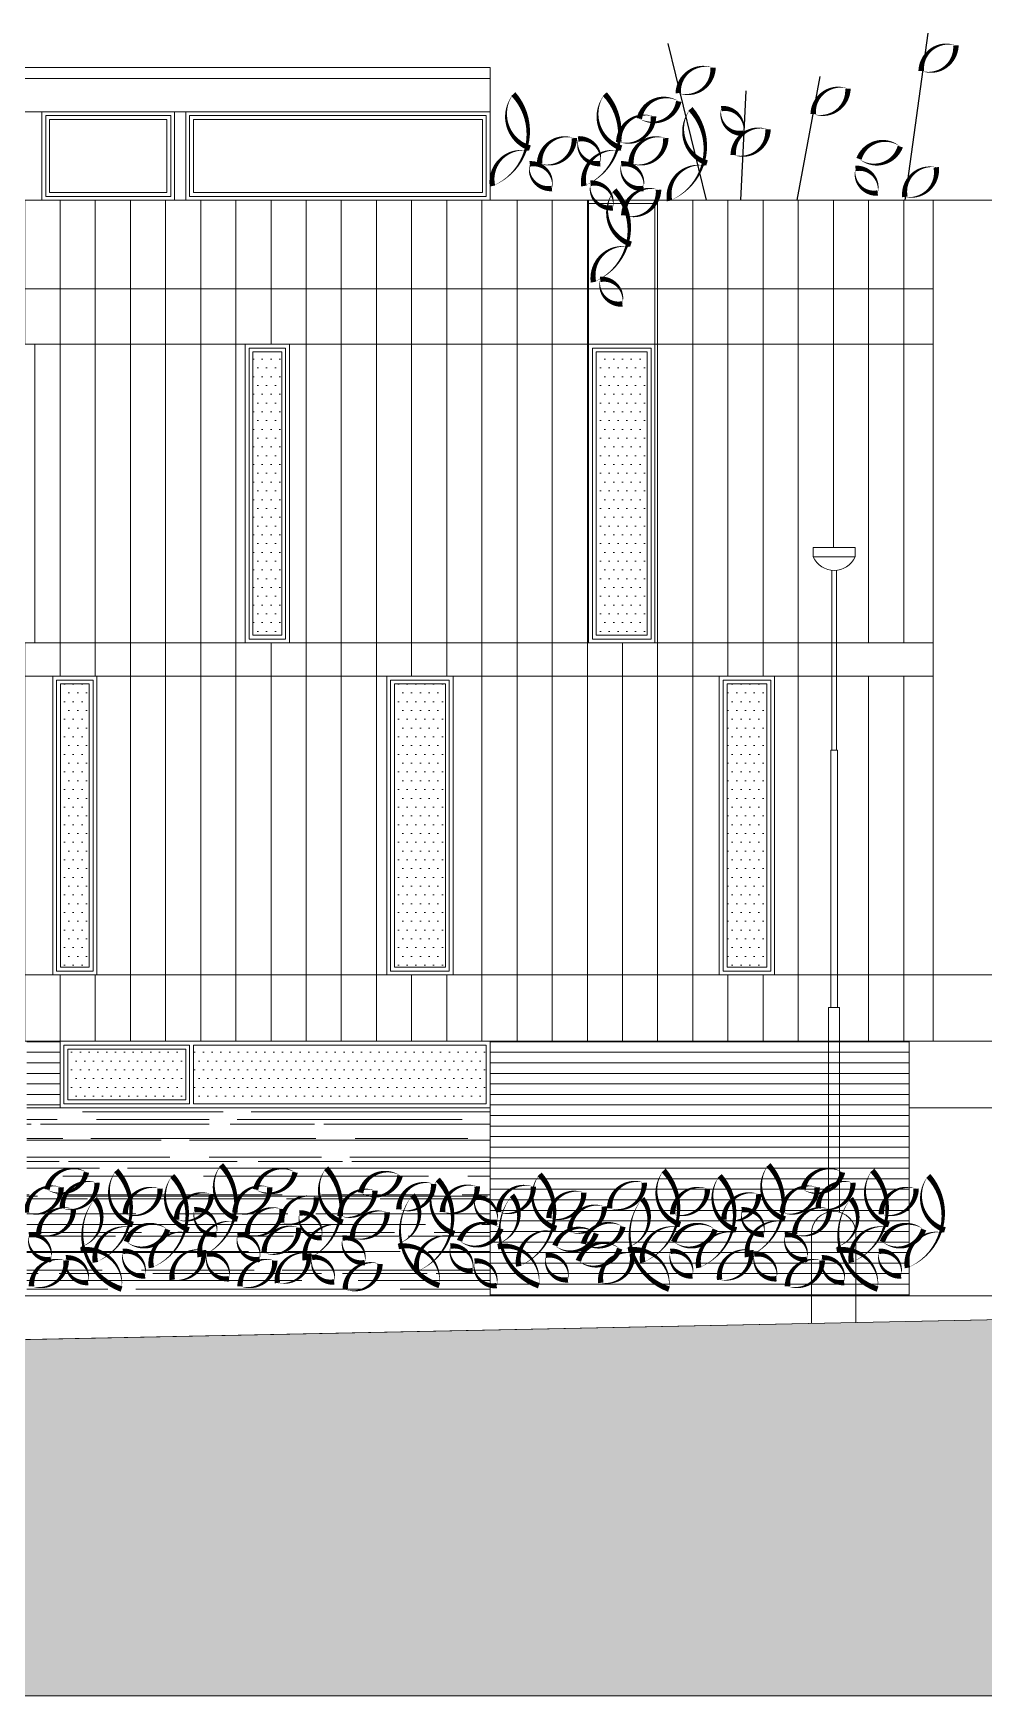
# Model space of a CAD drawing. Header units: metres. Extents: x -45 to 1930, y -347 to 488.
# Drawn here: x 151.2 to 159.79, y -230.52 to -215.5 of the extents above; entities that cross this region are included whole.
import ezdxf

# ---------------------------------------------------------------- set-up
doc = ezdxf.new("R2010")
doc.units = ezdxf.units.M
doc.layers.add('FLOATINGWINDOWS', color=2, linetype='Continuous', plot=False)
for name, color, linetype in [('SRAFY', 3, 'Continuous'), ('srafy sklo', 252, 'Continuous'), ('SRAFY-TERÉN', 252, 'Continuous'), ('zariz.predmety', 203, 'Continuous'), ('ZARIZOVAKY', 251, 'Continuous'), ('ZDIVO', 1, 'Continuous')]:
    doc.layers.add(name, color=color, linetype=linetype)
pattern_1 = [(0, (9.86697, -83.25727), (0, 0.09525), [])]

msp = doc.modelspace()

# ---------------------------------------------------------------- hatches: boundary and pattern name
at = {"linetype": 'Continuous', "lineweight": 0}
h = msp.add_hatch(dxfattribs=at)
h.set_pattern_fill('LINE', color=256, scale=0.03, style=0)
h.set_pattern_definition(pattern_1)
h.paths.add_polyline_path([(151.447071, -224.604454), (151.147071, -224.604454), (151.147071, -225.204454), (151.447071, -225.204454)])
h = msp.add_hatch(dxfattribs=at)
h.set_pattern_fill('LINE', color=256, scale=0.03, style=0)
h.set_pattern_definition(pattern_1)
h.paths.add_polyline_path([(159.116274, -226.904454), (159.116274, -224.604454), (155.332071, -224.604454), (155.332071, -226.904454)])
at = {"layer": 'SRAFY', "linetype": 'Continuous', "lineweight": 0}
h = msp.add_hatch(dxfattribs=at)
h.set_pattern_fill('AR-RROOF', color=251, scale=0.01, style=0)
h.set_pattern_definition([(0, (9.86697, -83.25727), (0.5588, 0.254), [3.81, -0.508, 1.27, -0.254]), (0, (10.2048, -83.13027), (-0.254, 0.33782), [0.762, -0.08382, 1.524, -0.1905]), (0, (9.99397, -83.04137), (1.3208, 0.17018), [2.032, -0.3556, 1.016, -0.254])])
h.paths.add_polyline_path([(155.332071, -226.904454), (155.332071, -225.204454), (151.447071, -225.204454), (151.147071, -225.204454), (151.147071, -226.904454)])
msp.add_hatch(color=251, dxfattribs=at).paths.add_polyline_path([(91.911552, -228.810463), (104.993653, -228.406681), (122.596946, -227.884686), (160.264546, -227.111327), (160.264546, -227.261327), (171.7212, -227.261327), (171.71783, -227.029294), (208.927433, -226.550192), (208.921893, -230.518235), (91.911552, -230.518235)])
at = {"layer": 'srafy sklo', "linetype": 'Continuous', "lineweight": 0}
h = msp.add_hatch(dxfattribs=at)
h.set_pattern_fill('DOTS', color=256, scale=0.05, style=0)
h.paths.add_polyline_path([(153.189692, -218.374454), (153.189692, -220.934454), (153.449692, -220.934454), (153.449692, -218.374454)])
h = msp.add_hatch(dxfattribs=at)
h.set_pattern_fill('DOTS', color=256, scale=0.05, style=0)
h.paths.add_polyline_path([(156.29024, -218.374454), (156.29024, -220.934454), (156.75024, -220.934454), (156.75024, -218.374454)])
h = msp.add_hatch(dxfattribs=at)
h.set_pattern_fill('DOTS', color=256, scale=0.05, style=0)
h.paths.add_polyline_path([(151.450544, -221.374454), (151.450544, -223.934454), (151.710544, -223.934454), (151.710544, -221.374454)])
h = msp.add_hatch(dxfattribs=at)
h.set_pattern_fill('DOTS', color=256, scale=0.05, style=0)
h.paths.add_polyline_path([(154.468219, -221.374454), (154.468219, -223.934454), (154.928219, -223.934454), (154.928219, -221.374454)])
h = msp.add_hatch(dxfattribs=at)
h.set_pattern_fill('DOTS', color=256, scale=0.05, style=0)
h.paths.add_polyline_path([(157.472262, -221.374454), (157.472262, -223.934454), (157.832262, -223.934454), (157.832262, -221.374454)])
h = msp.add_hatch(dxfattribs=at)
h.set_pattern_fill('DOTS', color=256, scale=0.05, style=0)
h.set_pattern_definition([(0, (9.86697, -83.25727), (0.0396875, 0.079375), [0, -0.079375])])
h.paths.add_polyline_path([(152.652071, -224.639454), (152.652071, -225.169454), (155.297071, -225.169454), (155.297071, -224.639454)])
h.paths.add_polyline_path([(151.517071, -224.674454), (151.517071, -225.134454), (152.582071, -225.134454), (152.582071, -224.674454)])
at = {"layer": 'SRAFY-TERÉN', "linetype": 'Continuous', "lineweight": 0}
h = msp.add_hatch(dxfattribs=at)
h.set_pattern_fill('LINE', color=256, scale=0.1, angle=90, style=0)
h.paths.add_polyline_path([(142.265843, -218.304454), (142.265843, -217.004454), (142.200329, -217.004454, -0.27186959), (141.972614, -217.081605, -0.081792606), (141.974033, -217.004454), (141.731435, -217.004454, -0.059217392), (141.726722, -217.047249, -0.210931548), (141.585733, -217.004454), (141.000556, -217.004454), (141.000556, -224.604454), (158.389142, -224.604454), (158.389142, -224.299052), (158.408217, -224.299052), (158.408217, -224.004454), (143.690649, -224.004454), (143.55291, -224.004454), (143.55291, -221.304454), (143.93291, -221.304454), (143.93291, -224.004454), (146.058698, -224.004454), (146.058698, -221.304454), (146.558698, -221.304454), (158.417279, -221.304454), (158.417279, -221.004454), (146.135269, -221.004454), (142.485269, -221.004454), (142.265843, -221.004454)])
h.paths.add_polyline_path([(158.417279, -221.304454), (158.417279, -221.972739), (158.408217, -221.972739), (158.408217, -224.004454), (157.402262, -224.004454), (157.402262, -221.304454)], flags=17)
h.paths.add_polyline_path([(157.902262, -221.304454), (157.902262, -224.004454), (154.398219, -224.004454), (154.398219, -221.304454)], flags=16)
h.paths.add_polyline_path([(154.998219, -221.304454), (154.998219, -224.004454), (151.380544, -224.004454), (151.380544, -221.304454)], flags=16)
h.paths.add_polyline_path([(151.780544, -221.304454), (151.780544, -224.004454), (148.504352, -224.004454), (148.504352, -221.304454)], flags=16)
h.paths.add_polyline_path([(149.154352, -221.304454), (149.154352, -224.004454), (146.058698, -224.004454), (146.058698, -221.304454), (146.558698, -221.304454)], flags=16)
h = msp.add_hatch(dxfattribs=at)
h.set_pattern_fill('LINE', color=256, scale=0.1, angle=90, style=0)
h.paths.add_polyline_path([(146.007981, -217.804454), (156.22024, -217.804454), (156.22024, -217.004454), (146.007981, -217.004454)], flags=17)
h = msp.add_hatch(dxfattribs=at)
h.set_pattern_fill('LINE', color=256, scale=0.1, angle=90, style=0)
h.paths.add_polyline_path([(159.335269, -217.804454), (159.335269, -217.004454), (156.964457, -217.004454, -0.006262489), (156.952457, -217.009524, -0.004681053), (156.951593, -217.004454), (156.83601, -217.004454, -0.037461763), (156.82024, -217.036291), (156.82024, -217.804454)])
h = msp.add_hatch(dxfattribs=at)
h.set_pattern_fill('LINE', color=256, scale=0.1, angle=90, style=0)
h.paths.add_polyline_path([(146.007981, -218.304454), (156.22024, -218.304454), (156.22024, -217.804454), (146.007981, -217.804454)], flags=17)
h = msp.add_hatch(dxfattribs=at)
h.set_pattern_fill('LINE', color=256, scale=0.1, angle=90, style=0)
h.paths.add_polyline_path([(159.335269, -218.304454), (159.335269, -217.804454), (156.82024, -217.804454), (156.82024, -218.304454)])
h = msp.add_hatch(dxfattribs=at)
h.set_pattern_fill('LINE', color=256, scale=0.1, angle=90, style=0)
h.paths.add_polyline_path([(153.119692, -218.304454), (151.218052, -218.304454), (151.218052, -221.004454), (153.119692, -221.004454)], flags=17)
h = msp.add_hatch(dxfattribs=at)
h.set_pattern_fill('LINE', color=256, scale=0.1, angle=90, style=0)
h.paths.add_polyline_path([(156.22024, -218.304454), (153.519692, -218.304454), (153.519692, -221.004454), (156.22024, -221.004454)], flags=17)
h = msp.add_hatch(dxfattribs=at)
h.set_pattern_fill('LINE', color=256, scale=0.1, angle=90, style=0)
h.paths.add_polyline_path([(158.417279, -221.004454), (158.417279, -220.347293, -0.263836348), (158.251077, -220.227026), (158.251077, -220.140976), (158.379829, -220.140976), (158.629332, -220.140976), (158.629332, -220.227026, -0.266586844), (158.461005, -220.347517), (158.461005, -221.004454), (159.335269, -221.004454), (159.335269, -218.304454), (156.82024, -218.304454), (156.82024, -221.004454)])
h = msp.add_hatch(dxfattribs=at)
h.set_pattern_fill('LINE', color=256, scale=0.1, angle=90, style=0)
h.paths.add_polyline_path([(159.335269, -224.004454), (159.335269, -221.304454), (158.461005, -221.304454), (158.461005, -221.972739), (158.470067, -221.972739), (158.470067, -224.004454)])
h = msp.add_hatch(dxfattribs=at)
h.set_pattern_fill('LINE', color=256, scale=0.1, angle=90, style=0)
h.paths.add_polyline_path([(158.489142, -224.604454), (159.335269, -224.604454), (159.335269, -224.004454), (158.470067, -224.004454), (158.470067, -224.299052), (158.489142, -224.299052)])

# ---------------------------------------------------------------- linework, layer by layer
at = {"linetype": 'Continuous', "lineweight": 0}
for p, q in [((158.251077, -220.140976), (158.251077, -220.227026)), ((158.251077, -220.140976), (158.379829, -220.140976)), ((158.251077, -220.227026), (158.629332, -220.227026)), ((158.379829, -220.140976), (158.629332, -220.140976)), ((158.629332, -220.140976), (158.629332, -220.227026)), ((158.417279, -221.972739), (158.417279, -220.347476)), ((158.461005, -221.972739), (158.461005, -220.347818)), ((158.408217, -224.299052), (158.408217, -221.972739)), ((158.408217, -221.972739), (158.439142, -221.972739)), ((158.470067, -221.972739), (158.439142, -221.972739)), ((158.470067, -224.299052), (158.470067, -221.972739)), ((158.389142, -226.146169), (158.389142, -224.299052)), ((158.389142, -224.299052), (158.489142, -224.299052)), ((158.489142, -226.148259), (158.489142, -224.299052)), ((158.235096, -227.152994), (158.235096, -226.340818)), ((158.635096, -227.144781), (158.635096, -226.340818))]:
    msp.add_line(p, q, dxfattribs=at)
for centre, radius, start, end in [((158.440205, -220.140636), 0.207925, 204.5501216, 335.4498784), ((158.435096, -226.340818), 0.2, 0, 180)]:
    msp.add_arc(centre, radius, start, end, dxfattribs=at)
at = {"layer": 'FLOATINGWINDOWS', "linetype": 'Continuous', "lineweight": 0}
for p, q in [((159.335269, -217.804454), (141.600556, -217.804454)), ((159.335269, -218.304454), (141.600556, -218.304454)), ((159.335269, -221.004454), (146.135269, -221.004454)), ((159.335269, -221.304454), (146.135269, -221.304454)), ((160.560649, -224.004454), (143.690649, -224.004454))]:
    msp.add_line(p, q, dxfattribs=at)
at = {"layer": 'FLOATINGWINDOWS', "linetype": 'Continuous', "lineweight": 0, "flags": 128}
msp.add_lwpolyline([(91.911552, -228.810463), (104.993653, -228.406681), (122.596946, -227.884686), (160.264546, -227.111327), (160.264546, -227.261327), (171.7212, -227.261327), (171.71783, -227.029294), (208.927433, -226.550192), (208.921893, -230.518235), (91.911552, -230.518235)], close=True, dxfattribs=at)
at = {"layer": 'SRAFY', "linetype": 'Continuous', "lineweight": 0}
for p, q in [((156.22024, -218.304454), (156.22024, -217.004454)), ((156.82024, -218.304454), (156.82024, -217.004454)), ((151.218052, -218.304454), (151.218052, -221.004454)), ((153.119692, -218.304454), (153.119692, -221.004454)), ((153.519692, -218.304454), (153.519692, -221.004454)), ((156.22024, -218.304454), (156.22024, -221.004454)), ((156.82024, -218.304454), (156.82024, -221.004454)), ((151.380544, -221.304454), (151.380544, -224.004454)), ((151.780544, -221.304454), (151.780544, -224.004454)), ((154.398219, -221.304454), (154.398219, -224.004454)), ((154.998219, -221.304454), (154.998219, -224.004454)), ((157.402262, -221.304454), (157.402262, -224.004454)), ((157.902262, -221.304454), (157.902262, -224.004454)), ((152.617071, -225.169454), (152.617071, -224.639454)), ((155.332071, -224.604454), (155.332071, -226.904454)), ((159.116274, -224.604454), (159.116274, -226.904454)), ((151.447071, -225.204454), (151.147071, -225.204454)), ((170.340622, -226.904454), (122.596946, -227.884686)), ((170.340622, -226.904454), (137.595992, -226.904454))]:
    msp.add_line(p, q, dxfattribs=at)
for points in [[(156.82024, -217.004454), (159.335269, -217.004454), (159.335269, -224.604454), (141.000556, -224.604454), (141.000556, -217.004454), (142.265843, -217.004454)], [(146.007981, -217.004454), (156.22024, -217.004454)], [(152.652071, -225.204454), (151.447071, -225.204454), (151.447071, -224.604454), (152.652071, -224.604454)], [(152.617071, -225.169454), (151.482071, -225.169454), (151.482071, -224.639454), (152.617071, -224.639454)], [(152.652071, -224.639454), (155.297071, -224.639454), (155.297071, -225.169454), (152.652071, -225.169454)], [(152.652071, -224.639454), (152.652071, -225.169454)]]:
    msp.add_lwpolyline(points, dxfattribs=at)
for points in [[(150.618052, -218.304454), (151.218052, -218.304454), (151.218052, -221.004454), (150.618052, -221.004454)], [(153.119692, -218.304454), (153.519692, -218.304454), (153.519692, -221.004454), (153.119692, -221.004454)], [(153.154692, -218.339454), (153.484692, -218.339454), (153.484692, -220.969454), (153.154692, -220.969454)], [(153.189692, -218.374454), (153.449692, -218.374454), (153.449692, -220.934454), (153.189692, -220.934454)], [(156.22024, -218.304454), (156.82024, -218.304454), (156.82024, -221.004454), (156.22024, -221.004454)], [(156.25524, -218.339454), (156.78524, -218.339454), (156.78524, -220.969454), (156.25524, -220.969454)], [(156.29024, -218.374454), (156.75024, -218.374454), (156.75024, -220.934454), (156.29024, -220.934454)], [(151.380544, -221.304454), (151.780544, -221.304454), (151.780544, -224.004454), (151.380544, -224.004454)], [(151.415544, -221.339454), (151.745544, -221.339454), (151.745544, -223.969454), (151.415544, -223.969454)], [(151.450544, -221.374454), (151.710544, -221.374454), (151.710544, -223.934454), (151.450544, -223.934454)], [(154.398219, -221.304454), (154.998219, -221.304454), (154.998219, -224.004454), (154.398219, -224.004454)], [(154.433219, -221.339454), (154.963219, -221.339454), (154.963219, -223.969454), (154.433219, -223.969454)], [(154.468219, -221.374454), (154.928219, -221.374454), (154.928219, -223.934454), (154.468219, -223.934454)], [(157.402262, -221.304454), (157.902262, -221.304454), (157.902262, -224.004454), (157.402262, -224.004454)], [(157.437262, -221.339454), (157.867262, -221.339454), (157.867262, -223.969454), (157.437262, -223.969454)], [(157.472262, -221.374454), (157.832262, -221.374454), (157.832262, -223.934454), (157.472262, -223.934454)], [(151.447071, -224.604454), (155.332071, -224.604454), (155.332071, -225.204454), (151.447071, -225.204454)], [(151.517071, -224.674454), (152.582071, -224.674454), (152.582071, -225.134454), (151.517071, -225.134454)]]:
    msp.add_lwpolyline(points, close=True, dxfattribs=at)
at = {"layer": 'srafy sklo', "linetype": 'Continuous', "lineweight": 0}
for p, q in [((159.335269, -217.004454), (166.335269, -217.004454)), ((159.335269, -224.604454), (166.335269, -224.604454))]:
    msp.add_line(p, q, dxfattribs=at)
at = {"layer": 'zariz.predmety', "color": 253, "linetype": 'Continuous', "ltscale": 0.001}
for p, q in [((159.079974, -217.004454), (159.288052, -215.495072)), ((157.285201, -217.004454), (156.941037, -215.58832)), ((157.595573, -217.004454), (157.643396, -216.016165)), ((158.104605, -217.004454), (158.312683, -215.884722))]:
    msp.add_line(p, q, dxfattribs=at)
for points in [[(159.539432, -215.605497, 0, 0, 0.520567051), (159.539432, -215.605497, 0, 0.05, 0.520567051), (159.225691, -215.835442, 0, 0.05, 0.520567051), (159.539432, -215.605497, 0.05, 0.05, 0)], [(157.34527, -215.806431, 0, 0, 0.520567051), (157.34527, -215.806431, 0, 0.05, 0.520567051), (157.03153, -216.036375, 0, 0.05, 0.520567051), (157.34527, -215.806431, 0.05, 0.05, 0)], [(155.541763, -216.044613, 0, 0, 0.520567051), (155.541763, -216.044613, 0, 0.05, 0.520567051), (155.691594, -216.532976, 0, 0.05, 0.520567051), (155.669914, -216.556077, 0, 0.05, 0.520567051), (155.352819, -216.875449, 0, 0.05, 0.520567051), (155.541763, -216.044613, 0.05, 0.05, 0)], [(156.368021, -216.044613, 0, 0, 0.520567051), (156.368021, -216.044613, 0, 0.05, 0.520567051), (156.517852, -216.532976, 0, 0.05, 0.520567051), (156.496172, -216.556077, 0, 0.05, 0.520567051), (156.179078, -216.875449, 0, 0.05, 0.520567051), (156.368021, -216.044613, 0.05, 0.05, 0)], [(158.564063, -215.995147, 0, 0, 0.520567051), (158.564063, -215.995147, 0, 0.05, 0.520567051), (158.250322, -216.225091, 0, 0.05, 0.520567051), (158.564063, -215.995147, 0.05, 0.05, 0)], [(156.679615, -216.266075, 0, 0, 0.520567051), (156.679615, -216.266075, 0, 0.05, 0.520567051), (157.036185, -216.110623, 0, 0.05, 0.520567051), (156.679615, -216.266075, 0.05, 0.05, 0)], [(157.141401, -216.178688, 0, 0, 0.520567051), (157.141401, -216.178688, 0, 0.05, 0.520567051), (157.291232, -216.667051, 0, 0.05, 0.520567051), (157.269551, -216.690152, 0, 0.05, 0.520567051), (156.952457, -217.009524, 0, 0.05, 0.520567051), (157.141401, -216.178688, 0.05, 0.05, 0)], [(157.619887, -216.398289, 0, 0, 0.520567051), (157.619887, -216.398289, 0, 0.05, 0.520567051), (157.420177, -216.175996, 0, 0.05, 0.520567051), (157.619887, -216.398289, 0.05, 0.05, 0)], [(156.80791, -216.246509, 0, 0, 0.520567051), (156.80791, -216.246509, 0, 0.05, 0.520567051), (156.494169, -216.476453, 0, 0.05, 0.520567051), (156.80791, -216.246509, 0.05, 0.05, 0)], [(157.84166, -216.364273, 0, 0, 0.520567051), (157.84166, -216.364273, 0, 0.05, 0.520567051), (157.527919, -216.594217, 0, 0.05, 0.520567051), (157.84166, -216.364273, 0.05, 0.05, 0)], [(156.092324, -216.442981, 0, 0, 0.520567051), (156.092324, -216.442981, 0, 0.05, 0.520567051), (155.778584, -216.672926, 0, 0.05, 0.520567051), (156.092324, -216.442981, 0.05, 0.05, 0)], [(156.326363, -216.672331, 0, 0, 0.520567051), (156.326363, -216.672331, 0, 0.05, 0.520567051), (156.126653, -216.450039, 0, 0.05, 0.520567051), (156.326363, -216.672331, 0.05, 0.05, 0)], [(156.918583, -216.442981, 0, 0, 0.520567051), (156.918583, -216.442981, 0, 0.05, 0.520567051), (156.604842, -216.672926, 0, 0.05, 0.520567051), (156.918583, -216.442981, 0.05, 0.05, 0)], [(159.036948, -216.519702, 0, 0, 0.520567051), (159.036948, -216.519702, 0, 0.05, 0.520567051), (158.663976, -216.630151, 0, 0.05, 0.520567051), (159.036948, -216.519702, 0.05, 0.05, 0)], [(155.889756, -216.8979, 0, 0, 0.520567051), (155.889756, -216.8979, 0, 0.05, 0.520567051), (155.690046, -216.675607, 0, 0.05, 0.520567051), (155.889756, -216.8979, 0.05, 0.05, 0)], [(156.716014, -216.8979, 0, 0, 0.520567051), (156.716014, -216.8979, 0, 0.05, 0.520567051), (156.516304, -216.675607, 0, 0.05, 0.520567051), (156.716014, -216.8979, 0.05, 0.05, 0)], [(158.832663, -216.938983, 0, 0, 0.520567051), (158.832663, -216.938983, 0, 0.05, 0.520567051), (158.632953, -216.71669, 0, 0.05, 0.520567051), (158.832663, -216.938983, 0.05, 0.05, 0)], [(159.078555, -216.973338, 0, 0, 0.520567051), (159.078555, -216.973338, 0, 0.05, 0.520567051), (159.361656, -216.706577, 0, 0.05, 0.520567051), (159.078555, -216.973338, 0.05, 0.05, 0)], [(156.439748, -217.072619, 0, 0, 0.520567051), (156.439748, -217.072619, 0, 0.05, 0.520567051), (156.240039, -216.850327, 0, 0.05, 0.520567051), (156.439748, -217.072619, 0.05, 0.05, 0)], [(156.454497, -216.913269, 0, 0, 0.520567051), (156.454497, -216.913269, 0, 0.05, 0.520567051), (156.604328, -217.401632, 0, 0.05, 0.520567051), (156.582647, -217.424733, 0, 0.05, 0.520567051), (156.265553, -217.744105, 0, 0.05, 0.520567051), (156.454497, -216.913269, 0.05, 0.05, 0)], [(156.539595, -217.140097, 0, 0, 0.520567051), (156.539595, -217.140097, 0, 0.05, 0.520567051), (156.853335, -216.910152, 0, 0.05, 0.520567051), (156.539595, -217.140097, 0.05, 0.05, 0)], [(156.526223, -217.941275, 0, 0, 0.520567051), (156.526223, -217.941275, 0, 0.05, 0.520567051), (156.326514, -217.718982, 0, 0.05, 0.520567051), (156.526223, -217.941275, 0.05, 0.05, 0)], [(151.328592, -225.943442, 0, 0, 0.520567051), (151.328592, -225.943442, 0, 0.05, 0.520567051), (151.685162, -225.78799, 0, 0.05, 0.520567051), (151.328592, -225.943442, 0.05, 0.05, 0)], [(151.954824, -225.771404, 0, 0, 0.520567051), (151.954824, -225.771404, 0, 0.05, 0.520567051), (152.104655, -226.259767, 0, 0.05, 0.520567051), (152.082974, -226.282868, 0, 0.05, 0.520567051), (151.76588, -226.60224, 0, 0.05, 0.520567051), (151.954824, -225.771404, 0.05, 0.05, 0)], [(152.461074, -225.820248, 0, 0, 0.520567051), (152.461074, -225.820248, 0, 0.05, 0.520567051), (152.610905, -226.30861, 0, 0.05, 0.520567051), (152.589225, -226.331712, 0, 0.05, 0.520567051), (152.27213, -226.651083, 0, 0.05, 0.520567051), (152.461074, -225.820248, 0.05, 0.05, 0)], [(152.901425, -225.72198, 0, 0, 0.520567051), (152.901425, -225.72198, 0, 0.05, 0.520567051), (153.051256, -226.210343, 0, 0.05, 0.520567051), (153.029576, -226.233444, 0, 0.05, 0.520567051), (152.712481, -226.552816, 0, 0.05, 0.520567051), (152.901425, -225.72198, 0.05, 0.05, 0)], [(153.213018, -225.943442, 0, 0, 0.520567051), (153.213018, -225.943442, 0, 0.05, 0.520567051), (153.569589, -225.78799, 0, 0.05, 0.520567051), (153.213018, -225.943442, 0.05, 0.05, 0)], [(153.851111, -225.751191, 0, 0, 0.520567051), (153.851111, -225.751191, 0, 0.05, 0.520567051), (154.000942, -226.239554, 0, 0.05, 0.520567051), (153.979261, -226.262655, 0, 0.05, 0.520567051), (153.662167, -226.582027, 0, 0.05, 0.520567051), (153.851111, -225.751191, 0.05, 0.05, 0)], [(154.162704, -225.972653, 0, 0, 0.520567051), (154.162704, -225.972653, 0, 0.05, 0.520567051), (154.519274, -225.817201, 0, 0.05, 0.520567051), (154.162704, -225.972653, 0.05, 0.05, 0)], [(155.77924, -225.806448, 0, 0, 0.520567051), (155.77924, -225.806448, 0, 0.05, 0.520567051), (155.929071, -226.294811, 0, 0.05, 0.520567051), (155.90739, -226.317912, 0, 0.05, 0.520567051), (155.590296, -226.637284, 0, 0.05, 0.520567051), (155.77924, -225.806448, 0.05, 0.05, 0)], [(156.899627, -225.771404, 0, 0, 0.520567051), (156.899627, -225.771404, 0, 0.05, 0.520567051), (157.049458, -226.259767, 0, 0.05, 0.520567051), (157.027777, -226.282868, 0, 0.05, 0.520567051), (156.710683, -226.60224, 0, 0.05, 0.520567051), (156.899627, -225.771404, 0.05, 0.05, 0)], [(157.405877, -225.820248, 0, 0, 0.520567051), (157.405877, -225.820248, 0, 0.05, 0.520567051), (157.555708, -226.30861, 0, 0.05, 0.520567051), (157.534027, -226.331712, 0, 0.05, 0.520567051), (157.216933, -226.651083, 0, 0.05, 0.520567051), (157.405877, -225.820248, 0.05, 0.05, 0)], [(157.846228, -225.72198, 0, 0, 0.520567051), (157.846228, -225.72198, 0, 0.05, 0.520567051), (157.996059, -226.210343, 0, 0.05, 0.520567051), (157.974378, -226.233444, 0, 0.05, 0.520567051), (157.657284, -226.552816, 0, 0.05, 0.520567051), (157.846228, -225.72198, 0.05, 0.05, 0)], [(158.157821, -225.943442, 0, 0, 0.520567051), (158.157821, -225.943442, 0, 0.05, 0.520567051), (158.514391, -225.78799, 0, 0.05, 0.520567051), (158.157821, -225.943442, 0.05, 0.05, 0)], [(158.784053, -225.771404, 0, 0, 0.520567051), (158.784053, -225.771404, 0, 0.05, 0.520567051), (158.933884, -226.259767, 0, 0.05, 0.520567051), (158.912204, -226.282868, 0, 0.05, 0.520567051), (158.595109, -226.60224, 0, 0.05, 0.520567051), (158.784053, -225.771404, 0.05, 0.05, 0)], [(159.290303, -225.820248, 0, 0, 0.520567051), (159.290303, -225.820248, 0, 0.05, 0.520567051), (159.440134, -226.30861, 0, 0.05, 0.520567051), (159.418454, -226.331712, 0, 0.05, 0.520567051), (159.101359, -226.651083, 0, 0.05, 0.520567051), (159.290303, -225.820248, 0.05, 0.05, 0)], [(151.456887, -225.923876, 0, 0, 0.520567051), (151.456887, -225.923876, 0, 0.05, 0.520567051), (151.143146, -226.15382, 0, 0.05, 0.520567051), (151.456887, -225.923876, 0.05, 0.05, 0)], [(151.780174, -225.883164, 0, 0, 0.520567051), (151.780174, -225.883164, 0, 0.05, 0.520567051), (151.466433, -226.113109, 0, 0.05, 0.520567051), (151.780174, -225.883164, 0.05, 0.05, 0)], [(152.350542, -225.936669, 0, 0, 0.520567051), (152.350542, -225.936669, 0, 0.05, 0.520567051), (152.036801, -226.166613, 0, 0.05, 0.520567051), (152.350542, -225.936669, 0.05, 0.05, 0)], [(152.812669, -225.985512, 0, 0, 0.520567051), (152.812669, -225.985512, 0, 0.05, 0.520567051), (152.498928, -226.215457, 0, 0.05, 0.520567051), (152.812669, -225.985512, 0.05, 0.05, 0)], [(153.341314, -225.923876, 0, 0, 0.520567051), (153.341314, -225.923876, 0, 0.05, 0.520567051), (153.027573, -226.15382, 0, 0.05, 0.520567051), (153.341314, -225.923876, 0.05, 0.05, 0)], [(154.290999, -225.953087, 0, 0, 0.520567051), (154.290999, -225.953087, 0, 0.05, 0.520567051), (153.977258, -226.183031, 0, 0.05, 0.520567051), (154.290999, -225.953087, 0.05, 0.05, 0)], [(154.821231, -225.893017, 0, 0, 0.520567051), (154.821231, -225.893017, 0, 0.05, 0.520567051), (154.50749, -226.122961, 0, 0.05, 0.520567051), (154.821231, -225.893017, 0.05, 0.05, 0)], [(154.859121, -225.852562, 0, 0, 0.520567051), (154.859121, -225.852562, 0, 0.05, 0.520567051), (155.008952, -226.340925, 0, 0.05, 0.520567051), (154.987272, -226.364026, 0, 0.05, 0.520567051), (154.670178, -226.683398, 0, 0.05, 0.520567051), (154.859121, -225.852562, 0.05, 0.05, 0)], [(155.215445, -225.916143, 0, 0, 0.520567051), (155.215445, -225.916143, 0, 0.05, 0.520567051), (154.901704, -226.146088, 0, 0.05, 0.520567051), (155.215445, -225.916143, 0.05, 0.05, 0)], [(155.722332, -225.918339, 0, 0, 0.520567051), (155.722332, -225.918339, 0, 0.05, 0.520567051), (155.408591, -226.148284, 0, 0.05, 0.520567051), (155.722332, -225.918339, 0.05, 0.05, 0)], [(156.177997, -225.971713, 0, 0, 0.520567051), (156.177997, -225.971713, 0, 0.05, 0.520567051), (155.864256, -226.201657, 0, 0.05, 0.520567051), (156.177997, -225.971713, 0.05, 0.05, 0)], [(156.724977, -225.883164, 0, 0, 0.520567051), (156.724977, -225.883164, 0, 0.05, 0.520567051), (156.411236, -226.113109, 0, 0.05, 0.520567051), (156.724977, -225.883164, 0.05, 0.05, 0)], [(157.295345, -225.936669, 0, 0, 0.520567051), (157.295345, -225.936669, 0, 0.05, 0.520567051), (156.981604, -226.166613, 0, 0.05, 0.520567051), (157.295345, -225.936669, 0.05, 0.05, 0)], [(157.757471, -225.985512, 0, 0, 0.520567051), (157.757471, -225.985512, 0, 0.05, 0.520567051), (157.443731, -226.215457, 0, 0.05, 0.520567051), (157.757471, -225.985512, 0.05, 0.05, 0)], [(158.286116, -225.923876, 0, 0, 0.520567051), (158.286116, -225.923876, 0, 0.05, 0.520567051), (157.972376, -226.15382, 0, 0.05, 0.520567051), (158.286116, -225.923876, 0.05, 0.05, 0)], [(158.609403, -225.883164, 0, 0, 0.520567051), (158.609403, -225.883164, 0, 0.05, 0.520567051), (158.295663, -226.113109, 0, 0.05, 0.520567051), (158.609403, -225.883164, 0.05, 0.05, 0)], [(159.179771, -225.936669, 0, 0, 0.520567051), (159.179771, -225.936669, 0, 0.05, 0.520567051), (158.86603, -226.166613, 0, 0.05, 0.520567051), (159.179771, -225.936669, 0.05, 0.05, 0)], [(151.56756, -226.120348, 0, 0, 0.520567051), (151.56756, -226.120348, 0, 0.05, 0.520567051), (151.253819, -226.350293, 0, 0.05, 0.520567051), (151.56756, -226.120348, 0.05, 0.05, 0)], [(152.002677, -226.843857, 0, 0, 0.520567051), (152.002677, -226.843857, 0, 0.05, 0.520567051), (151.632917, -226.491402, 0, 0.05, 0.520567051), (151.640509, -226.460644, 0, 0.05, 0.520567051), (151.760618, -226.026914, 0, 0.05, 0.520567051), (152.002677, -226.843857, 0.05, 0.05, 0)], [(153.451986, -226.120348, 0, 0, 0.520567051), (153.451986, -226.120348, 0, 0.05, 0.520567051), (153.138246, -226.350293, 0, 0.05, 0.520567051), (153.451986, -226.120348, 0.05, 0.05, 0)], [(153.762354, -226.014723, 0, 0, 0.520567051), (153.762354, -226.014723, 0, 0.05, 0.520567051), (153.448614, -226.244668, 0, 0.05, 0.520567051), (153.762354, -226.014723, 0.05, 0.05, 0)], [(154.87298, -226.81131, 0, 0, 0.520567051), (154.87298, -226.81131, 0, 0.05, 0.520567051), (154.50322, -226.458854, 0, 0.05, 0.520567051), (154.510813, -226.428096, 0, 0.05, 0.520567051), (154.630921, -225.994367, 0, 0.05, 0.520567051), (154.87298, -226.81131, 0.05, 0.05, 0)], [(155.394638, -226.238784, 0, 0, 0.520567051), (155.394638, -226.238784, 0, 0.05, 0.520567051), (155.194929, -226.016491, 0, 0.05, 0.520567051), (155.394638, -226.238784, 0.05, 0.05, 0)], [(155.771326, -226.813023, 0, 0, 0.520567051), (155.771326, -226.813023, 0, 0.05, 0.520567051), (155.401565, -226.460568, 0, 0.05, 0.520567051), (155.409158, -226.42981, 0, 0.05, 0.520567051), (155.529267, -225.996081, 0, 0.05, 0.520567051), (155.771326, -226.813023, 0.05, 0.05, 0)], [(156.364077, -226.097133, 0, 0, 0.520567051), (156.364077, -226.097133, 0, 0.05, 0.520567051), (156.050336, -226.327077, 0, 0.05, 0.520567051), (156.364077, -226.097133, 0.05, 0.05, 0)], [(156.94748, -226.843857, 0, 0, 0.520567051), (156.94748, -226.843857, 0, 0.05, 0.520567051), (156.57772, -226.491402, 0, 0.05, 0.520567051), (156.585312, -226.460644, 0, 0.05, 0.520567051), (156.705421, -226.026914, 0, 0.05, 0.520567051), (156.94748, -226.843857, 0.05, 0.05, 0)], [(158.396789, -226.120348, 0, 0, 0.520567051), (158.396789, -226.120348, 0, 0.05, 0.520567051), (158.083048, -226.350293, 0, 0.05, 0.520567051), (158.396789, -226.120348, 0.05, 0.05, 0)], [(158.831906, -226.843857, 0, 0, 0.520567051), (158.831906, -226.843857, 0, 0.05, 0.520567051), (158.462146, -226.491402, 0, 0.05, 0.520567051), (158.469739, -226.460644, 0, 0.05, 0.520567051), (158.589847, -226.026914, 0, 0.05, 0.520567051), (158.831906, -226.843857, 0.05, 0.05, 0)], [(152.418808, -226.305335, 0, 0, 0.520567051), (152.418808, -226.305335, 0, 0.05, 0.520567051), (152.045835, -226.415785, 0, 0.05, 0.520567051), (152.418808, -226.305335, 0.05, 0.05, 0)], [(152.859766, -226.349698, 0, 0, 0.520567051), (152.859766, -226.349698, 0, 0.05, 0.520567051), (152.660057, -226.127406, 0, 0.05, 0.520567051), (152.859766, -226.349698, 0.05, 0.05, 0)], [(153.809452, -226.378909, 0, 0, 0.520567051), (153.809452, -226.378909, 0, 0.05, 0.520567051), (153.609742, -226.156616, 0, 0.05, 0.520567051), (153.809452, -226.378909, 0.05, 0.05, 0)], [(154.401672, -226.149559, 0, 0, 0.520567051), (154.401672, -226.149559, 0, 0.05, 0.520567051), (154.087931, -226.379504, 0, 0.05, 0.520567051), (154.401672, -226.149559, 0.05, 0.05, 0)], [(155.428977, -226.296694, 0, 0, 0.520567051), (155.428977, -226.296694, 0, 0.05, 0.520567051), (155.056005, -226.407144, 0, 0.05, 0.520567051), (155.428977, -226.296694, 0.05, 0.05, 0)], [(156.175145, -226.434731, 0, 0, 0.520567051), (156.175145, -226.434731, 0, 0.05, 0.520567051), (156.531715, -226.279278, 0, 0.05, 0.520567051), (156.175145, -226.434731, 0.05, 0.05, 0)], [(157.363611, -226.305335, 0, 0, 0.520567051), (157.363611, -226.305335, 0, 0.05, 0.520567051), (156.990638, -226.415785, 0, 0.05, 0.520567051), (157.363611, -226.305335, 0.05, 0.05, 0)], [(157.804569, -226.349698, 0, 0, 0.520567051), (157.804569, -226.349698, 0, 0.05, 0.520567051), (157.604859, -226.127406, 0, 0.05, 0.520567051), (157.804569, -226.349698, 0.05, 0.05, 0)], [(159.248037, -226.305335, 0, 0, 0.520567051), (159.248037, -226.305335, 0, 0.05, 0.520567051), (158.875065, -226.415785, 0, 0.05, 0.520567051), (159.248037, -226.305335, 0.05, 0.05, 0)], [(151.364991, -226.575267, 0, 0, 0.520567051), (151.364991, -226.575267, 0, 0.05, 0.520567051), (151.165282, -226.352974, 0, 0.05, 0.520567051), (151.364991, -226.575267, 0.05, 0.05, 0)], [(153.249418, -226.575267, 0, 0, 0.520567051), (153.249418, -226.575267, 0, 0.05, 0.520567051), (153.049708, -226.352974, 0, 0.05, 0.520567051), (153.249418, -226.575267, 0.05, 0.05, 0)], [(153.604102, -226.287329, 0, 0, 0.520567051), (153.604102, -226.287329, 0, 0.05, 0.520567051), (153.290361, -226.517273, 0, 0.05, 0.520567051), (153.604102, -226.287329, 0.05, 0.05, 0)], [(154.199103, -226.604478, 0, 0, 0.520567051), (154.199103, -226.604478, 0, 0.05, 0.520567051), (153.999394, -226.382185, 0, 0.05, 0.520567051), (154.199103, -226.604478, 0.05, 0.05, 0)], [(156.290386, -226.340379, 0, 0, 0.520567051), (156.290386, -226.340379, 0, 0.05, 0.520567051), (155.917414, -226.450829, 0, 0.05, 0.520567051), (156.290386, -226.340379, 0.05, 0.05, 0)], [(158.194221, -226.575267, 0, 0, 0.520567051), (158.194221, -226.575267, 0, 0.05, 0.520567051), (157.994511, -226.352974, 0, 0.05, 0.520567051), (158.194221, -226.575267, 0.05, 0.05, 0)], [(151.700719, -226.783887, 0, 0, 0.520567051), (151.700719, -226.783887, 0, 0.05, 0.520567051), (151.50101, -226.561594, 0, 0.05, 0.520567051), (151.700719, -226.783887, 0.05, 0.05, 0)], [(152.214523, -226.724616, 0, 0, 0.520567051), (152.214523, -226.724616, 0, 0.05, 0.520567051), (152.014813, -226.502323, 0, 0.05, 0.520567051), (152.214523, -226.724616, 0.05, 0.05, 0)], [(152.460415, -226.758972, 0, 0, 0.520567051), (152.460415, -226.758972, 0, 0.05, 0.520567051), (152.743516, -226.49221, 0, 0.05, 0.520567051), (152.460415, -226.758972, 0.05, 0.05, 0)], [(152.973152, -226.749986, 0, 0, 0.520567051), (152.973152, -226.749986, 0, 0.05, 0.520567051), (152.773442, -226.527694, 0, 0.05, 0.520567051), (152.973152, -226.749986, 0.05, 0.05, 0)], [(153.4101, -226.788182, 0, 0, 0.520567051), (153.4101, -226.788182, 0, 0.05, 0.520567051), (153.693201, -226.521421, 0, 0.05, 0.520567051), (153.4101, -226.788182, 0.05, 0.05, 0)], [(153.922838, -226.779197, 0, 0, 0.520567051), (153.922838, -226.779197, 0, 0.05, 0.520567051), (153.723128, -226.556904, 0, 0.05, 0.520567051), (153.922838, -226.779197, 0.05, 0.05, 0)], [(155.172998, -226.677219, 0, 0, 0.520567051), (155.172998, -226.677219, 0, 0.05, 0.520567051), (154.973289, -226.454926, 0, 0.05, 0.520567051), (155.172998, -226.677219, 0.05, 0.05, 0)], [(156.034407, -226.75966, 0, 0, 0.520567051), (156.034407, -226.75966, 0, 0.05, 0.520567051), (155.834698, -226.537367, 0, 0.05, 0.520567051), (156.034407, -226.75966, 0.05, 0.05, 0)], [(156.502202, -226.477684, 0, 0, 0.520567051), (156.502202, -226.477684, 0, 0.05, 0.520567051), (156.129229, -226.588134, 0, 0.05, 0.520567051), (156.502202, -226.477684, 0.05, 0.05, 0)], [(156.331993, -226.786788, 0, 0, 0.520567051), (156.331993, -226.786788, 0, 0.05, 0.520567051), (156.615094, -226.520027, 0, 0.05, 0.520567051), (156.331993, -226.786788, 0.05, 0.05, 0)], [(157.159326, -226.724616, 0, 0, 0.520567051), (157.159326, -226.724616, 0, 0.05, 0.520567051), (156.959616, -226.502323, 0, 0.05, 0.520567051), (157.159326, -226.724616, 0.05, 0.05, 0)], [(157.405217, -226.758972, 0, 0, 0.520567051), (157.405217, -226.758972, 0, 0.05, 0.520567051), (157.688319, -226.49221, 0, 0.05, 0.520567051), (157.405217, -226.758972, 0.05, 0.05, 0)], [(157.917955, -226.749986, 0, 0, 0.520567051), (157.917955, -226.749986, 0, 0.05, 0.520567051), (157.718245, -226.527694, 0, 0.05, 0.520567051), (157.917955, -226.749986, 0.05, 0.05, 0)], [(158.529949, -226.783887, 0, 0, 0.520567051), (158.529949, -226.783887, 0, 0.05, 0.520567051), (158.330239, -226.561594, 0, 0.05, 0.520567051), (158.529949, -226.783887, 0.05, 0.05, 0)], [(159.043752, -226.724616, 0, 0, 0.520567051), (159.043752, -226.724616, 0, 0.05, 0.520567051), (158.844042, -226.502323, 0, 0.05, 0.520567051), (159.043752, -226.724616, 0.05, 0.05, 0)], [(151.188572, -226.817464, 0, 0, 0.520567051), (151.188572, -226.817464, 0, 0.05, 0.520567051), (151.502313, -226.587519, 0, 0.05, 0.520567051), (151.188572, -226.817464, 0.05, 0.05, 0)], [(153.072998, -226.817464, 0, 0, 0.520567051), (153.072998, -226.817464, 0, 0.05, 0.520567051), (153.386739, -226.587519, 0, 0.05, 0.520567051), (153.072998, -226.817464, 0.05, 0.05, 0)], [(154.022684, -226.846675, 0, 0, 0.520567051), (154.022684, -226.846675, 0, 0.05, 0.520567051), (154.336425, -226.61673, 0, 0.05, 0.520567051), (154.022684, -226.846675, 0.05, 0.05, 0)], [(155.390899, -226.812516, 0, 0, 0.520567051), (155.390899, -226.812516, 0, 0.05, 0.520567051), (155.19119, -226.590223, 0, 0.05, 0.520567051), (155.390899, -226.812516, 0.05, 0.05, 0)], [(158.017801, -226.817464, 0, 0, 0.520567051), (158.017801, -226.817464, 0, 0.05, 0.520567051), (158.331542, -226.587519, 0, 0.05, 0.520567051), (158.017801, -226.817464, 0.05, 0.05, 0)]]:
    msp.add_lwpolyline(points, format="xyseb", close=True, dxfattribs=at)
at = {"layer": 'ZARIZOVAKY', "linetype": 'Continuous', "lineweight": 0}
for p, q in [((146.882071, -215.804454), (155.332071, -215.804454)), ((155.332071, -215.804454), (155.332071, -216.204454)), ((150.543836, -215.904454), (155.332071, -215.904454)), ((150.543836, -216.204454), (155.332071, -216.204454)), ((151.282071, -216.204454), (151.282071, -217.004454)), ((152.482071, -216.204454), (152.482071, -217.004454)), ((152.582071, -216.204454), (152.582071, -217.004454)), ((155.332071, -216.204454), (155.332071, -217.004454)), ((156.22024, -217.004454), (156.82024, -217.004454)), ((156.22024, -217.034454), (156.82024, -217.034454)), ((170.340622, -225.204454), (159.116274, -225.204454))]:
    msp.add_line(p, q, dxfattribs=at)
for points in [[(151.282071, -216.204454), (152.482071, -216.204454), (152.482071, -217.004454), (151.282071, -217.004454)], [(151.317071, -216.239454), (152.447071, -216.239454), (152.447071, -216.969454), (151.317071, -216.969454)], [(151.352071, -216.274454), (152.412071, -216.274454), (152.412071, -216.934454), (151.352071, -216.934454)], [(152.582071, -216.204454), (155.332071, -216.204454), (155.332071, -217.004454), (152.582071, -217.004454)], [(152.617071, -216.239454), (155.297071, -216.239454), (155.297071, -216.969454), (152.617071, -216.969454)], [(152.652071, -216.274454), (155.262071, -216.274454), (155.262071, -216.934454), (152.652071, -216.934454)]]:
    msp.add_lwpolyline(points, close=True, dxfattribs=at)
at = {"layer": 'ZDIVO', "linetype": 'Continuous', "lineweight": 0}
for p, q in [((159.335269, -217.804454), (159.335269, -218.304454)), ((159.335269, -224.004454), (159.335269, -224.604454)), ((151.685269, -224.604454), (142.585269, -224.604454)), ((159.335269, -224.604454), (151.685269, -224.604454))]:
    msp.add_line(p, q, dxfattribs=at)

doc.saveas('drawing.dxf')
